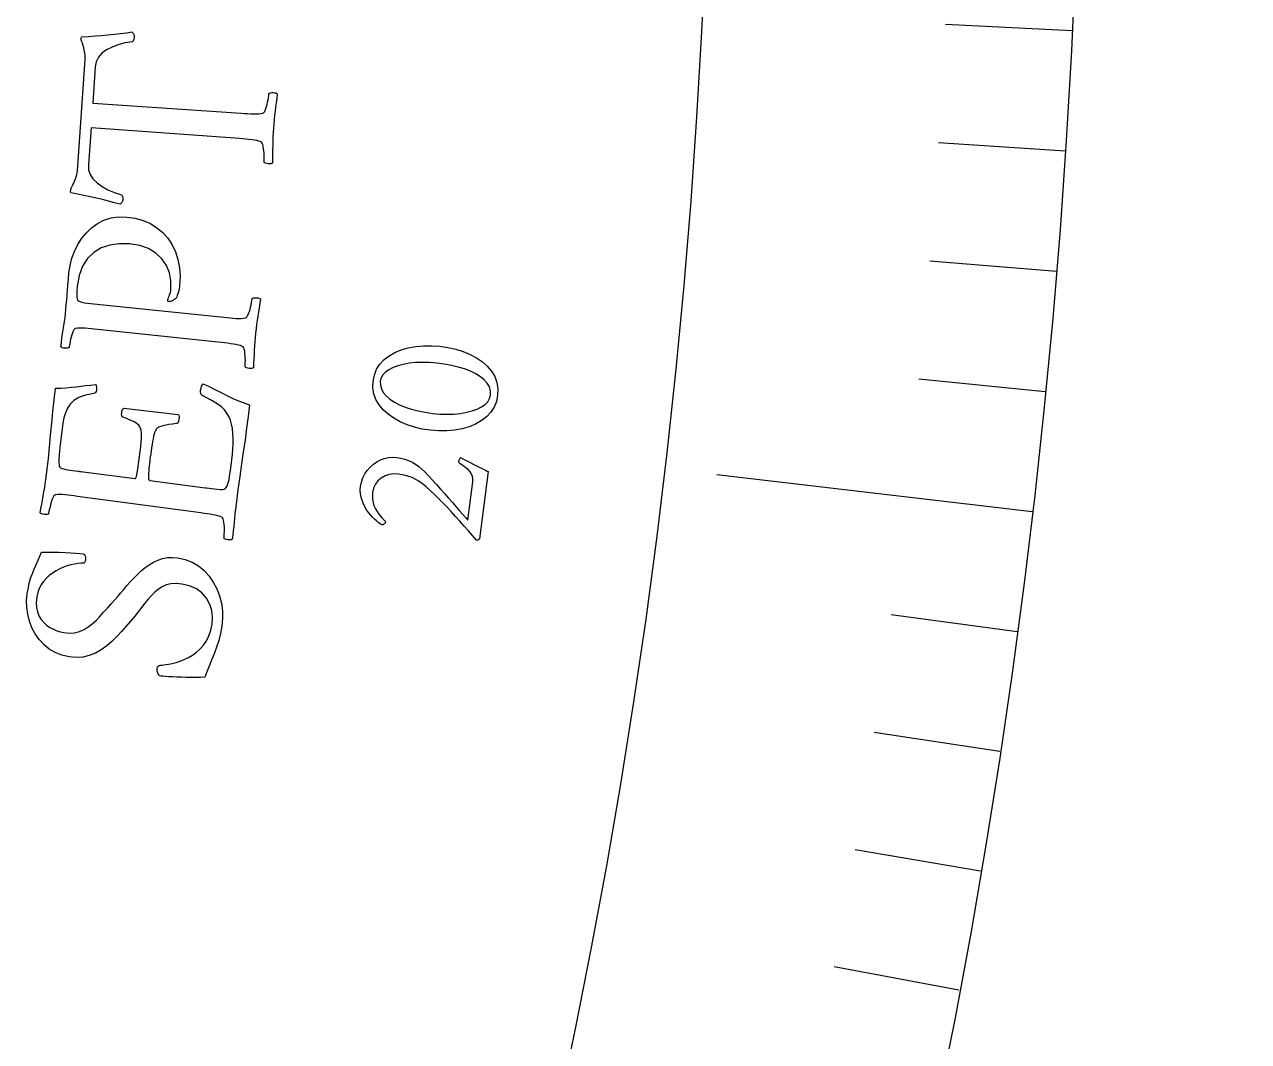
# Model space of a CAD drawing. Header units: millimetres. Extents: x -50 to 50, y -50 to 64.
# Drawn here: x 33.76 to 40.7, y -7.66 to -1.9 of the extents above; entities that cross this region are included whole.
import ezdxf

# ---------------------------------------------------------------- set-up
doc = ezdxf.new("R2010")
doc.units = ezdxf.units.MM
for name, color, linetype in [('ENGRAVE', 7, 'Continuous'), ('ENGRAVE_FINE', 8, 'Continuous'), ('TEXT', 5, 'Continuous')]:
    doc.layers.add(name, color=color, linetype=linetype)

msp = doc.modelspace()

# ---------------------------------------------------------------- linework, layer by layer
at = {"layer": 'ENGRAVE'}
msp.add_lwpolyline([(39.4761, -4.6581), (37.6885, -4.4472)], dxfattribs=at)
for radius in [49, 49, 47.6875, 45.25, 45.25, 43.325, 39.75, 39.75, 37.65]:
    msp.add_circle((0, 0), radius, dxfattribs=at)
at = {"layer": 'ENGRAVE_FINE'}
for points in [[(39.7031, -1.931), (38.9839, -1.896)], [(39.664, -2.6136), (38.9455, -2.5662)], [(39.6131, -3.2957), (38.8956, -3.236)], [(39.5505, -3.9773), (38.8341, -3.9053)], [(39.39, -5.3379), (38.6765, -5.2412)], [(39.292, -6.0165), (38.5803, -5.9075)], [(39.1824, -6.6937), (38.4726, -6.5725)], [(39.0609, -7.3693), (38.3534, -7.2358)]]:
    msp.add_lwpolyline(points, dxfattribs=at)
at = {"layer": 'TEXT'}
for points in [[(34.1068, -2.0936), (34.1069, -2.0829), (34.106, -2.0707), (34.1042, -2.057), (34.1014, -2.0418), (34.0982, -2.0269), (34.095, -2.0141), (34.0919, -2.0033), (34.0889, -1.9947), (34.0863, -1.9884), (34.0845, -1.9832), (34.0835, -1.9791), (34.0832, -1.9761), (34.0836, -1.9735), (34.0844, -1.9708), (34.0856, -1.9679), (34.0873, -1.9647), (34.1253, -1.9626), (34.1626, -1.9602), (34.1994, -1.9573), (34.2355, -1.9541), (34.271, -1.9506), (34.3059, -1.9467), (34.3402, -1.9424), (34.3738, -1.9378), (34.3755, -1.9399), (34.3774, -1.9426), (34.3794, -1.946), (34.3816, -1.95), (34.3835, -1.9544), (34.3845, -1.9593), (34.3846, -1.9645), (34.3838, -1.9701), (34.3828, -1.9784), (34.3809, -1.985), (34.3779, -1.9899), (34.374, -1.993), (34.3322, -2.0002), (34.2937, -2.0104), (34.2587, -2.0235), (34.2271, -2.0394), (34.2007, -2.0584), (34.1814, -2.0807), (34.169, -2.1063), (34.1636, -2.1353), (34.1501, -2.3405), (34.9915, -2.3982), (35.0098, -2.3994), (35.0275, -2.4004), (35.0445, -2.4013), (35.0609, -2.4021), (35.0762, -2.4023), (35.0902, -2.4017), (35.1027, -2.4003), (35.1138, -2.398), (35.1181, -2.3953), (35.1224, -2.3901), (35.1266, -2.3822), (35.1308, -2.3718), (35.1348, -2.36), (35.1382, -2.3477), (35.1411, -2.3351), (35.1435, -2.3222), (35.1454, -2.3101), (35.1469, -2.3), (35.1479, -2.2919), (35.1484, -2.2858), (35.1526, -2.2837), (35.158, -2.2823), (35.1646, -2.2815), (35.1725, -2.2813), (35.1803, -2.2819), (35.1868, -2.2833), (35.1919, -2.2856), (35.1957, -2.2888), (35.1924, -2.314), (35.1893, -2.3387), (35.1862, -2.3629), (35.1833, -2.3865), (35.1806, -2.41), (35.1782, -2.4339), (35.176, -2.4581), (35.1741, -2.4826), (35.1726, -2.5066), (35.1713, -2.5308), (35.1703, -2.5553), (35.1697, -2.58), (35.1691, -2.6049), (35.1687, -2.63), (35.1683, -2.6554), (35.168, -2.6809), (35.1638, -2.6836), (35.1584, -2.6851), (35.1518, -2.6856), (35.1439, -2.6851), (35.1362, -2.6838), (35.1297, -2.6821), (35.1246, -2.6799), (35.1208, -2.6773), (35.1211, -2.6712), (35.1212, -2.6628), (35.1212, -2.6523), (35.1211, -2.6397), (35.1205, -2.6261), (35.1195, -2.6128), (35.1178, -2.5998), (35.1156, -2.5871), (35.113, -2.576), (35.1098, -2.5677), (35.1063, -2.5622), (35.1024, -2.5596), (35.0917, -2.5558), (35.0795, -2.5526), (35.0658, -2.5501), (35.0506, -2.5482), (35.0342, -2.5466), (35.0172, -2.5451), (34.9996, -2.5437), (34.9814, -2.5423), (34.1402, -2.4812), (34.1244, -2.6896), (34.1257, -2.719), (34.1344, -2.7461), (34.1504, -2.7709), (34.1738, -2.7934), (34.2029, -2.8138), (34.2357, -2.8319), (34.2723, -2.8479), (34.3126, -2.8617), (34.3161, -2.8653), (34.3183, -2.8705), (34.3193, -2.8773), (34.3191, -2.8857), (34.3191, -2.8913), (34.3182, -2.8963), (34.3166, -2.9007), (34.3141, -2.9045), (34.3114, -2.9078), (34.309, -2.9106), (34.3067, -2.9129), (34.3048, -2.9146), (34.2721, -2.9054), (34.2388, -2.8965), (34.2048, -2.888), (34.1701, -2.8798), (34.1347, -2.872), (34.0987, -2.8642), (34.0621, -2.8567), (34.0248, -2.8493), (34.0238, -2.8449), (34.0236, -2.8401), (34.0242, -2.835), (34.0256, -2.8295), (34.0274, -2.8241), (34.0292, -2.8194), (34.0311, -2.8153), (34.033, -2.8118), (34.0371, -2.8039), (34.0414, -2.7945), (34.046, -2.7835), (34.0508, -2.7709), (34.0552, -2.758), (34.0585, -2.746), (34.0609, -2.7348), (34.0622, -2.7245)], [(34.3428, -2.9866), (34.3908, -2.9936), (34.4352, -3.006), (34.4761, -3.0237), (34.5135, -3.0469), (34.5467, -3.0749), (34.5753, -3.1071), (34.5992, -3.1434), (34.6185, -3.1839), (34.6326, -3.2279), (34.6412, -3.2746), (34.6443, -3.3242), (34.6419, -3.3766), (34.641, -3.3838), (34.6395, -3.392), (34.6376, -3.4012), (34.6351, -3.4115), (34.6321, -3.4217), (34.6289, -3.4308), (34.6253, -3.4388), (34.6215, -3.4457), (34.6192, -3.4476), (34.6161, -3.4503), (34.6122, -3.4537), (34.6075, -3.4579), (34.602, -3.4618), (34.596, -3.4643), (34.5893, -3.4656), (34.582, -3.4655), (34.5778, -3.4645), (34.5751, -3.4627), (34.574, -3.4599), (34.5744, -3.4563), (34.5769, -3.4496), (34.5794, -3.4428), (34.5821, -3.4358), (34.5849, -3.4285), (34.5875, -3.421), (34.5896, -3.4129), (34.5912, -3.4044), (34.5924, -3.3954), (34.5929, -3.3476), (34.5845, -3.3029), (34.5675, -3.2614), (34.5417, -3.2232), (34.5076, -3.1905), (34.4656, -3.1656), (34.4158, -3.1484), (34.3581, -3.1389), (34.2992, -3.1378), (34.2457, -3.1454), (34.1975, -3.1619), (34.1547, -3.1871), (34.1187, -3.2214), (34.0912, -3.265), (34.0721, -3.3178), (34.0613, -3.38), (34.0605, -3.3884), (34.0598, -3.3988), (34.0591, -3.4112), (34.0584, -3.4255), (34.0585, -3.4393), (34.0602, -3.4501), (34.0635, -3.4578), (34.0683, -3.4624), (34.0769, -3.4662), (34.0882, -3.4696), (34.1022, -3.4725), (34.1189, -3.475), (34.1371, -3.4772), (34.1553, -3.4794), (34.1737, -3.4814), (34.1921, -3.4833), (34.893, -3.5547), (34.9112, -3.5565), (34.9289, -3.5582), (34.9458, -3.5596), (34.9622, -3.5609), (34.9775, -3.5617), (34.9915, -3.5615), (35.004, -3.5605), (35.0152, -3.5586), (35.0196, -3.5561), (35.0241, -3.5509), (35.0286, -3.5432), (35.0331, -3.533), (35.0374, -3.5213), (35.0413, -3.5092), (35.0446, -3.4967), (35.0474, -3.4838), (35.0497, -3.4718), (35.0515, -3.4617), (35.0528, -3.4536), (35.0535, -3.4476), (35.0578, -3.4457), (35.0632, -3.4444), (35.0699, -3.4439), (35.0777, -3.4439), (35.0855, -3.4447), (35.0919, -3.4464), (35.097, -3.4489), (35.1007, -3.4522), (35.0966, -3.4773), (35.0926, -3.5018), (35.0888, -3.5259), (35.0851, -3.5494), (35.0816, -3.5728), (35.0784, -3.5966), (35.0754, -3.6207), (35.0727, -3.6452), (35.0704, -3.669), (35.0683, -3.693), (35.0666, -3.7172), (35.0651, -3.7414), (35.0638, -3.766), (35.0626, -3.7908), (35.0614, -3.816), (35.0603, -3.8415), (35.0559, -3.844), (35.0505, -3.8453), (35.0438, -3.8456), (35.036, -3.8448), (35.0283, -3.8433), (35.0219, -3.8414), (35.0169, -3.839), (35.0131, -3.8363), (35.0136, -3.8302), (35.014, -3.822), (35.0144, -3.8118), (35.0146, -3.7996), (35.0145, -3.7863), (35.0138, -3.7733), (35.0126, -3.7604), (35.0108, -3.7477), (35.0085, -3.7364), (35.0057, -3.728), (35.0023, -3.7225), (34.9984, -3.7198), (34.9879, -3.7156), (34.9759, -3.712), (34.9622, -3.709), (34.947, -3.7066), (34.9308, -3.7045), (34.9139, -3.7024), (34.8963, -3.7004), (34.8781, -3.6984), (34.1758, -3.6239), (34.1576, -3.6221), (34.1398, -3.6203), (34.1226, -3.6188), (34.1058, -3.6174), (34.0901, -3.6165), (34.0759, -3.6165), (34.0632, -3.6174), (34.052, -3.6192), (34.047, -3.6209), (34.0424, -3.6254), (34.0381, -3.6329), (34.0341, -3.6431), (34.0305, -3.6549), (34.0271, -3.667), (34.024, -3.6792), (34.0212, -3.6918), (34.0188, -3.7034), (34.017, -3.7132), (34.0156, -3.721), (34.0148, -3.7269), (34.0106, -3.7287), (34.0051, -3.7298), (33.9985, -3.7303), (33.9906, -3.7301), (33.9828, -3.7292), (33.9764, -3.7275), (33.9714, -3.725), (33.9677, -3.7218), (33.9713, -3.6973), (33.9749, -3.6732), (33.9786, -3.6494), (33.9823, -3.6259), (33.9859, -3.6026), (33.9892, -3.5794), (33.9921, -3.5562), (33.9946, -3.5331), (33.997, -3.5088), (33.9993, -3.4835), (34.0015, -3.4572), (34.0035, -3.43), (34.0056, -3.4013), (34.0081, -3.3707), (34.011, -3.3382), (34.0143, -3.3037), (34.0205, -3.2616), (34.031, -3.2207), (34.0456, -3.1812), (34.0644, -3.1429), (34.0871, -3.1072), (34.1133, -3.0753), (34.1431, -3.0473), (34.1764, -3.023), (34.2131, -3.004), (34.2531, -2.9915), (34.2963, -2.9857), (34.3428, -2.9866)], [(35.739, -3.9188), (35.746, -3.8825), (35.7587, -3.8497), (35.7771, -3.8205), (35.8012, -3.795), (35.83, -3.773), (35.8624, -3.7546), (35.8984, -3.7397), (35.9382, -3.7285), (35.9805, -3.7208), (36.0244, -3.7167), (36.0698, -3.7162), (36.1167, -3.7193), (36.1633, -3.7258), (36.2077, -3.7357), (36.2498, -3.7489), (36.2896, -3.7655), (36.3262, -3.7851), (36.3584, -3.8075), (36.3864, -3.8327), (36.4102, -3.8607), (36.4285, -3.8912), (36.4405, -3.9239), (36.4459, -3.959), (36.4449, -3.9962), (36.4379, -4.0319), (36.4251, -4.0643), (36.4064, -4.0935), (36.3818, -4.1194), (36.3526, -4.1418), (36.3197, -4.1607), (36.2833, -4.1758), (36.2434, -4.1873), (36.2009, -4.1951), (36.1569, -4.199), (36.1114, -4.1992), (36.0645, -4.1955), (36.018, -4.1883), (35.9738, -4.1779), (35.9319, -4.1642), (35.8922, -4.1473), (35.8559, -4.1274), (35.824, -4.1048), (35.7963, -4.0796), (35.7731, -4.0516), (35.7551, -4.0213), (35.7435, -3.9891), (35.7381, -3.9549), (35.739, -3.9188)], [(35.78, -3.9177), (35.7802, -3.9399), (35.7859, -3.9611), (35.797, -3.9813), (35.8135, -4.0006), (35.8346, -4.0185), (35.8594, -4.0351), (35.8881, -4.0502), (35.9205, -4.0638), (35.956, -4.0757), (35.9936, -4.0856), (36.0335, -4.0935), (36.0756, -4.0994), (36.1175, -4.1031), (36.1578, -4.1042), (36.1967, -4.103), (36.2341, -4.0993), (36.269, -4.0933), (36.3006, -4.0853), (36.3287, -4.0752), (36.3535, -4.0632), (36.3739, -4.0492), (36.3892, -4.0333), (36.3992, -4.0157), (36.404, -3.9963), (36.4039, -3.9723), (36.3981, -3.9498), (36.3865, -3.9288), (36.3692, -3.9093), (36.3471, -3.8914), (36.3212, -3.8753), (36.2914, -3.8607), (36.2577, -3.8479), (36.2212, -3.8368), (36.1829, -3.8276), (36.1429, -3.8203), (36.1011, -3.8149), (36.0588, -3.8115), (36.0185, -3.8105), (35.9802, -3.8119), (35.9438, -3.8157), (35.91, -3.8217), (35.8795, -3.8297), (35.8524, -3.8397), (35.8286, -3.8518), (35.809, -3.8657), (35.7944, -3.8813), (35.7847, -3.8986), (35.78, -3.9177)], [(33.8837, -4.4739), (33.891, -4.4157), (33.8979, -4.3546), (33.9045, -4.2906), (33.9107, -4.2236), (33.9168, -4.1555), (33.9234, -4.0883), (33.9303, -4.022), (33.9377, -3.9567), (33.9687, -3.9558), (33.9985, -3.9541), (34.0272, -3.9517), (34.0546, -3.9485), (34.0816, -3.9451), (34.1091, -3.9419), (34.1369, -3.9389), (34.1651, -3.9362), (34.1683, -3.9415), (34.1702, -3.9481), (34.1708, -3.956), (34.1703, -3.9653), (34.1684, -3.9747), (34.1654, -3.9815), (34.1612, -3.9856), (34.1558, -3.9871), (34.109, -3.9964), (34.0709, -4.0094), (34.0416, -4.0261), (34.0209, -4.0466), (34.0062, -4.0701), (33.9945, -4.0961), (33.986, -4.1245), (33.9805, -4.1554), (33.9633, -4.2936), (33.9626, -4.2996), (33.9617, -4.3077), (33.9607, -4.3178), (33.9595, -4.33), (33.9585, -4.343), (33.9578, -4.3556), (33.9574, -4.3679), (33.9574, -4.3799), (33.9581, -4.3904), (33.9597, -4.3986), (33.9623, -4.4043), (33.9658, -4.4077), (33.9745, -4.4111), (33.9846, -4.4141), (33.996, -4.4168), (34.0087, -4.4191), (34.0222, -4.4213), (34.0359, -4.4233), (34.0498, -4.4253), (34.064, -4.4272), (34.0696, -4.4279), (34.0745, -4.4285), (34.0788, -4.4291), (34.0825, -4.4296), (34.3881, -4.4693), (34.3913, -4.4683), (34.3943, -4.4646), (34.397, -4.458), (34.3993, -4.4487), (34.4015, -4.4377), (34.4035, -4.426), (34.4055, -4.4136), (34.4072, -4.4006), (34.418, -4.3155), (34.4212, -4.2879), (34.4236, -4.2635), (34.4252, -4.2423), (34.4259, -4.2242), (34.4256, -4.2088), (34.4239, -4.1954), (34.4209, -4.1841), (34.4166, -4.1748), (34.4108, -4.167), (34.4035, -4.1597), (34.3946, -4.1532), (34.3841, -4.1472), (34.3718, -4.1414), (34.3574, -4.1352), (34.3409, -4.1284), (34.3224, -4.1212), (34.3175, -4.1185), (34.3144, -4.1135), (34.313, -4.1062), (34.3134, -4.0965), (34.3151, -4.0874), (34.3176, -4.0798), (34.3209, -4.0737), (34.3252, -4.0693), (34.6346, -4.106), (34.6371, -4.1105), (34.6385, -4.1166), (34.6389, -4.1243), (34.6382, -4.1336), (34.6364, -4.1427), (34.6333, -4.1496), (34.629, -4.1545), (34.6234, -4.1574), (34.6008, -4.1604), (34.5815, -4.1632), (34.5656, -4.1659), (34.553, -4.1685), (34.5429, -4.171), (34.5345, -4.1734), (34.5278, -4.1759), (34.5228, -4.1784), (34.5188, -4.181), (34.5151, -4.184), (34.5116, -4.1874), (34.5084, -4.1911), (34.5047, -4.1962), (34.5011, -4.2042), (34.4977, -4.2149), (34.4945, -4.2284), (34.4915, -4.2437), (34.4885, -4.2597), (34.4857, -4.2765), (34.483, -4.294), (34.4804, -4.3117), (34.478, -4.3288), (34.4757, -4.3454), (34.4737, -4.3616), (34.4723, -4.3728), (34.4709, -4.3848), (34.4696, -4.3975), (34.4682, -4.4109), (34.467, -4.4243), (34.4662, -4.4368), (34.4657, -4.4483), (34.4655, -4.459), (34.466, -4.4679), (34.4675, -4.4745), (34.4701, -4.4787), (34.4738, -4.4804), (34.7861, -4.521), (34.788, -4.5213), (34.7903, -4.5216), (34.7931, -4.5219), (34.7962, -4.5223), (34.8088, -4.5239), (34.8231, -4.5256), (34.8391, -4.5274), (34.8568, -4.5293), (34.8734, -4.5307), (34.8861, -4.5308), (34.8949, -4.5296), (34.8998, -4.5272), (34.9062, -4.5189), (34.9117, -4.5096), (34.916, -4.4991), (34.9194, -4.4876), (34.9223, -4.4737), (34.9253, -4.4563), (34.9285, -4.4354), (34.9317, -4.4109), (34.9417, -4.3313), (34.9446, -4.3017), (34.946, -4.2721), (34.9459, -4.2426), (34.9442, -4.2131), (34.941, -4.185), (34.9361, -4.1597), (34.9296, -4.1373), (34.9215, -4.1177), (34.9105, -4.0977), (34.8967, -4.0796), (34.88, -4.0633), (34.8605, -4.0488), (34.839, -4.0353), (34.8165, -4.0219), (34.793, -4.0086), (34.7686, -3.9955), (34.7645, -3.9922), (34.7619, -3.987), (34.7608, -3.9799), (34.7612, -3.9707), (34.7634, -3.9569), (34.7666, -3.9457), (34.7708, -3.9373), (34.7759, -3.9314), (34.8087, -3.9474), (34.8425, -3.964), (34.8773, -3.9813), (34.9131, -3.9992), (34.9481, -4.0162), (34.9807, -4.0304), (35.0108, -4.0418), (35.0384, -4.0506), (35.0304, -4.1175), (35.0219, -4.1841), (35.0128, -4.2505), (35.0032, -4.3166), (34.9933, -4.3847), (34.9831, -4.457), (34.9726, -4.5336), (34.9618, -4.6145), (34.9582, -4.6426), (34.9552, -4.6692), (34.9526, -4.6944), (34.9505, -4.7182), (34.9485, -4.7414), (34.9461, -4.765), (34.9433, -4.789), (34.9401, -4.8133), (34.9357, -4.8157), (34.9302, -4.8169), (34.9236, -4.817), (34.9158, -4.816), (34.9081, -4.8143), (34.9018, -4.8121), (34.8968, -4.8097), (34.8931, -4.8069), (34.8938, -4.8007), (34.8945, -4.7924), (34.8951, -4.7819), (34.8957, -4.7693), (34.896, -4.7557), (34.8957, -4.7424), (34.8949, -4.7293), (34.8935, -4.7165), (34.8915, -4.7052), (34.8889, -4.6967), (34.8857, -4.6911), (34.8819, -4.6883), (34.8715, -4.6838), (34.8595, -4.6799), (34.846, -4.6765), (34.8309, -4.6737), (34.8147, -4.6711), (34.7978, -4.6686), (34.7803, -4.6661), (34.7622, -4.6636), (34.0623, -4.5697), (34.0441, -4.5673), (34.0264, -4.5651), (34.0092, -4.563), (33.9925, -4.5612), (33.9768, -4.5598), (33.9626, -4.5595), (33.9499, -4.56), (33.9386, -4.5615), (33.9336, -4.563), (33.9288, -4.5675), (33.9243, -4.5748), (33.9201, -4.5849), (33.9161, -4.5967), (33.9124, -4.6088), (33.9089, -4.6212), (33.9057, -4.634), (33.903, -4.646), (33.9008, -4.6559), (33.8992, -4.6639), (33.8982, -4.6698), (33.894, -4.6715), (33.8885, -4.6724), (33.8818, -4.6727), (33.874, -4.6723), (33.8662, -4.6712), (33.8598, -4.6693), (33.8549, -4.6667), (33.8513, -4.6633), (33.8555, -4.639), (33.8598, -4.6148), (33.8642, -4.5908), (33.8687, -4.5671), (33.8729, -4.5436), (33.8769, -4.5202), (33.8804, -4.4969), (33.8837, -4.4739)], [(36.235, -4.3496), (36.2483, -4.357), (36.2624, -4.3646), (36.2774, -4.3725), (36.2933, -4.3806), (36.3093, -4.3887), (36.3248, -4.3964), (36.3396, -4.4037), (36.3539, -4.4107), (36.3667, -4.417), (36.3772, -4.4222), (36.3855, -4.4262), (36.3915, -4.429), (36.3431, -4.8098), (36.3416, -4.8113), (36.3397, -4.8129), (36.3375, -4.8145), (36.3349, -4.8161), (36.3322, -4.8175), (36.3299, -4.8185), (36.3278, -4.819), (36.3259, -4.819), (36.303, -4.7923), (36.2795, -4.7654), (36.2555, -4.7381), (36.2309, -4.7105), (36.2061, -4.683), (36.1813, -4.6561), (36.1565, -4.6299), (36.1319, -4.6043), (36.1076, -4.5798), (36.0844, -4.5571), (36.062, -4.536), (36.0405, -4.5167), (36.0185, -4.4984), (35.9977, -4.4834), (35.9781, -4.4716), (35.9596, -4.463), (35.9414, -4.4565), (35.9227, -4.4512), (35.9033, -4.447), (35.8835, -4.4439), (35.8563, -4.4427), (35.8309, -4.446), (35.8071, -4.4538), (35.7851, -4.4661), (35.7662, -4.482), (35.7518, -4.5009), (35.7418, -4.5226), (35.7362, -4.5471), (35.7348, -4.5682), (35.7358, -4.5881), (35.7394, -4.607), (35.7456, -4.6248), (35.7533, -4.6414), (35.7617, -4.6565), (35.7707, -4.6701), (35.7803, -4.6823), (35.7896, -4.6928), (35.7977, -4.7015), (35.8046, -4.7083), (35.8103, -4.7133), (35.8094, -4.7166), (35.8076, -4.7199), (35.8049, -4.7231), (35.8012, -4.7262), (35.7974, -4.7289), (35.7942, -4.7308), (35.7916, -4.7318), (35.7897, -4.732), (35.7841, -4.7289), (35.7769, -4.724), (35.7682, -4.7175), (35.7579, -4.7092), (35.7468, -4.6994), (35.7356, -4.6881), (35.7244, -4.6754), (35.713, -4.6611), (35.7021, -4.6457), (35.6924, -4.6293), (35.6837, -4.6121), (35.6762, -4.594), (35.6704, -4.575), (35.667, -4.5553), (35.6661, -4.5349), (35.6676, -4.5137), (35.6725, -4.4885), (35.6805, -4.4649), (35.6916, -4.4429), (35.7058, -4.4225), (35.7224, -4.404), (35.7406, -4.388), (35.7604, -4.3744), (35.7819, -4.3633), (35.8043, -4.3549), (35.827, -4.3498), (35.8501, -4.3478), (35.8735, -4.3491), (35.8965, -4.3529), (35.9186, -4.3588), (35.9398, -4.3666), (35.96, -4.3765), (35.9793, -4.3881), (35.9976, -4.4012), (36.0151, -4.4157), (36.0317, -4.4317), (36.0532, -4.4541), (36.0754, -4.4778), (36.0981, -4.5026), (36.1215, -4.5285), (36.1448, -4.5547), (36.1673, -4.5802), (36.1891, -4.605), (36.2101, -4.6291), (36.2296, -4.6516), (36.2471, -4.6718), (36.2626, -4.6895), (36.276, -4.7049), (36.3036, -4.4868), (36.3042, -4.4711), (36.3021, -4.4565), (36.2972, -4.4431), (36.2895, -4.4309), (36.279, -4.4192), (36.2657, -4.4076), (36.2497, -4.396), (36.2308, -4.3844), (36.2281, -4.3825), (36.2263, -4.3796), (36.2255, -4.3759), (36.2256, -4.3713), (36.226, -4.3693), (36.2267, -4.3669), (36.2278, -4.3639), (36.2292, -4.3603), (36.2308, -4.3568), (36.2322, -4.3539), (36.2337, -4.3515), (36.235, -4.3496)], [(33.7784, -5.1195), (33.7825, -5.0953), (33.7869, -5.0733), (33.7917, -5.0536), (33.797, -5.0361), (33.8027, -5.0197), (33.8089, -5.0031), (33.8157, -4.9864), (33.8231, -4.9696), (33.831, -4.9517), (33.8397, -4.9317), (33.8492, -4.9096), (33.8593, -4.8853), (33.8921, -4.8853), (33.9253, -4.8858), (33.959, -4.887), (33.9931, -4.8887), (34.0253, -4.8906), (34.0531, -4.8924), (34.0766, -4.8942), (34.0956, -4.8958), (34.0995, -4.8965), (34.1027, -4.8989), (34.105, -4.9032), (34.1065, -4.9092), (34.1075, -4.9157), (34.1079, -4.9216), (34.108, -4.9268), (34.1076, -4.9313), (34.1064, -4.9367), (34.1044, -4.9414), (34.1017, -4.9453), (34.0983, -4.9485), (34.0822, -4.9487), (34.0646, -4.9503), (34.0456, -4.9535), (34.025, -4.9581), (34.0038, -4.9642), (33.9828, -4.9719), (33.9619, -4.9812), (33.9413, -4.9921), (33.9214, -5.0046), (33.9029, -5.0187), (33.8858, -5.0345), (33.8699, -5.052), (33.8562, -5.0712), (33.8453, -5.0921), (33.8372, -5.1149), (33.8319, -5.1394), (33.829, -5.1707), (33.8301, -5.1991), (33.8353, -5.2245), (33.8446, -5.247), (33.8569, -5.2669), (33.8713, -5.2844), (33.8878, -5.2995), (33.9064, -5.3122), (33.9261, -5.3226), (33.9459, -5.331), (33.9658, -5.3373), (33.9858, -5.3415), (34.0174, -5.3443), (34.0469, -5.3424), (34.0744, -5.3359), (34.0998, -5.3247), (34.1238, -5.3099), (34.1468, -5.2926), (34.1689, -5.2729), (34.1902, -5.2506), (34.211, -5.227), (34.2321, -5.2033), (34.2533, -5.1796), (34.2748, -5.1557), (34.2908, -5.1372), (34.3075, -5.1177), (34.325, -5.0972), (34.3432, -5.0758), (34.3622, -5.0542), (34.382, -5.033), (34.4026, -5.0124), (34.4239, -4.9923), (34.4461, -4.9736), (34.4694, -4.9572), (34.4937, -4.943), (34.5191, -4.931), (34.5456, -4.9221), (34.5731, -4.9169), (34.6017, -4.9155), (34.6313, -4.9179), (34.674, -4.9272), (34.7132, -4.9422), (34.7489, -4.9631), (34.781, -4.9899), (34.8092, -5.0212), (34.8331, -5.0556), (34.8527, -5.093), (34.868, -5.1335), (34.8786, -5.1758), (34.8842, -5.2186), (34.8849, -5.2619), (34.8807, -5.3056), (34.8733, -5.3465), (34.8637, -5.3862), (34.8518, -5.4249), (34.8377, -5.4624), (34.823, -5.4984), (34.8095, -5.5325), (34.797, -5.5648), (34.7857, -5.5951), (34.7603, -5.596), (34.734, -5.5965), (34.707, -5.5965), (34.6792, -5.5961), (34.6519, -5.5953), (34.6263, -5.5944), (34.6025, -5.5934), (34.5803, -5.5921), (34.5611, -5.5909), (34.546, -5.5898), (34.5349, -5.5888), (34.5278, -5.5879), (34.5245, -5.583), (34.5216, -5.5777), (34.519, -5.5722), (34.5167, -5.5664), (34.5151, -5.5605), (34.5141, -5.5546), (34.514, -5.5488), (34.5145, -5.5429), (34.5166, -5.5362), (34.5202, -5.5314), (34.5256, -5.5283), (34.5325, -5.5269), (34.5458, -5.5258), (34.5616, -5.5236), (34.5797, -5.5204), (34.6003, -5.5163), (34.6223, -5.5106), (34.645, -5.5032), (34.6683, -5.4938), (34.6922, -5.4827), (34.7157, -5.4692), (34.7378, -5.4532), (34.7584, -5.4345), (34.7776, -5.4133), (34.7945, -5.3889), (34.8082, -5.3608), (34.8187, -5.3291), (34.826, -5.2938), (34.8285, -5.2549), (34.824, -5.2176), (34.8125, -5.1818), (34.794, -5.1476), (34.7687, -5.1175), (34.737, -5.094), (34.6989, -5.0772), (34.6544, -5.0669), (34.6216, -5.0641), (34.5921, -5.0657), (34.5657, -5.0718), (34.5426, -5.0822), (34.5215, -5.0961), (34.5013, -5.1124), (34.482, -5.1312), (34.4637, -5.1525), (34.4455, -5.1754), (34.4267, -5.1992), (34.4073, -5.2238), (34.3874, -5.2493), (34.3637, -5.2775), (34.339, -5.306), (34.3133, -5.3349), (34.2865, -5.3641), (34.2584, -5.3919), (34.2287, -5.4168), (34.1974, -5.4388), (34.1645, -5.4578), (34.13, -5.4723), (34.0935, -5.4808), (34.0553, -5.4832), (34.0153, -5.4796), (33.9736, -5.47), (33.9358, -5.4552), (33.9016, -5.4352), (33.8712, -5.4101), (33.8447, -5.381), (33.8223, -5.3492), (33.8042, -5.3146), (33.7902, -5.2772), (33.7805, -5.2383), (33.7753, -5.199), (33.7746, -5.1594), (33.7784, -5.1195)]]:
    msp.add_lwpolyline(points, close=True, dxfattribs=at)

doc.saveas('drawing.dxf')
